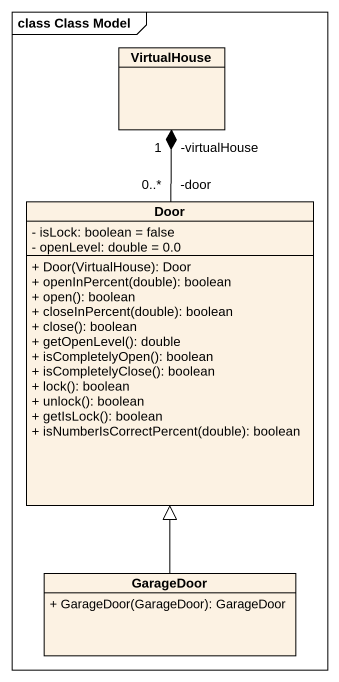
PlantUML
@startuml
mainframe class Class Model
hide circle
hide empty members
skinparam classAttributeIconSize 0
class VirtualHouse
class Door {
  - isLock: boolean = false
  - openLevel: double = 0.0
  + Door(VirtualHouse): Door
  + openInPercent(double): boolean
  + open(): boolean
  + closeInPercent(double): boolean
  + close(): boolean
  + getOpenLevel(): double
  + isCompletelyOpen(): boolean
  + isCompletelyClose(): boolean
  + lock(): boolean
  + unlock(): boolean
  + getIsLock(): boolean
  + isNumberIsCorrectPercent(double): boolean
}
class GarageDoor {
  + GarageDoor(GarageDoor): GarageDoor
}
Door "-door\n0..*" -up-* "-virtualHouse\n1" VirtualHouse
GarageDoor -up-|> Door
@enduml
